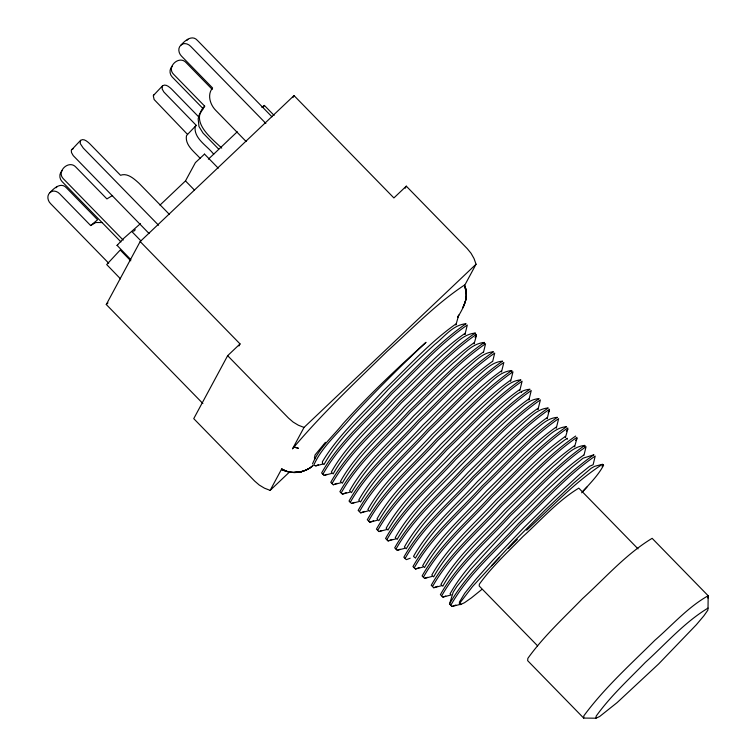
<?xml version="1.0" encoding="UTF-8"?>
<svg xmlns="http://www.w3.org/2000/svg" width="756" height="756" viewBox="0 0 756 756"><rect width="100%" height="100%" fill="white"/><g stroke="black" fill="none" stroke-linecap="round" stroke-linejoin="round"><path stroke-width="1.13" d="M708.022 608.098L708.164 595.747L652.135 538.329C625.845 554.205 605.15 578.104 582.498 598.639C563.711 617.945 543.592 636.372 527.858 658.353L527.65 660.659L583.679 718.077L595.993 718.2L599.621 716.527L617.104 702.617L658.665 663.919L696.323 624.768L703.845 615.856L707.843 610.177L708.022 608.098C684.369 622.396 665.734 643.904 645.35 662.379C628.444 679.757 610.338 696.342 596.172 716.121L595.993 718.2M475.146 334.369L475.184 333.075C461.888 334.313 453.751 346.068 443.989 353.666C427.981 368.342 412.464 383.547 397.193 398.988C375.316 423.265 349.168 445.208 333.131 473.936M476.403 335.655L476.441 334.369C448.554 353.666 425.713 379.654 401.209 402.976C377.603 429.106 349.348 452.712 332.016 483.632L333.273 484.757L341.561 482.593L340.465 481.449C356.501 452.731 382.659 430.778 404.526 406.501C427.178 384.823 448.355 360.839 474.069 342.761L474.078 343.876L476.403 335.655L475.08 337.563M484.275 343.725L484.312 342.43C471.026 343.678 462.889 355.433 453.127 363.031C437.11 377.707 421.593 392.903 406.331 408.353C384.454 432.621 358.306 454.573 342.27 483.292M511.68 371.81L511.717 370.516C498.431 371.763 490.285 383.519 480.532 391.117C464.515 405.792 448.998 420.988 433.736 436.439C411.859 460.706 385.711 482.659 369.675 511.377M414.638 557.493L413.541 556.34C429.578 527.622 455.736 505.669 477.603 481.402C500.255 459.714 521.432 435.73 547.146 417.652L547.155 418.767L549.517 409.261C521.631 428.558 498.79 454.545 474.286 477.868C450.68 504.006 422.424 527.603 405.093 558.523L406.35 559.657L410.196 558.221M567.756 429.276L567.794 427.981C539.897 447.287 517.066 473.265 492.553 496.597C468.947 522.727 440.701 546.333 423.36 577.253L424.617 578.378L432.904 576.214L431.808 575.07C447.854 546.342 474.003 524.399 495.87 500.122C518.522 478.435 539.699 454.45 565.422 436.382L565.431 437.488L567.756 429.276L566.424 431.175M576.885 438.641L576.923 437.346C549.036 456.643 526.195 482.63 501.691 505.962C478.085 532.092 449.829 555.688 432.498 586.609L433.746 587.743L442.043 585.579L440.946 584.426C456.983 555.707 483.131 533.755 505.008 509.487C527.66 487.8 548.837 463.815 574.551 445.738L574.56 446.853L576.885 438.641L575.562 440.54M584.757 446.711L584.794 445.416C571.508 446.654 563.371 458.41 553.609 466.008C537.592 480.684 522.075 495.889 506.813 511.33C484.936 535.607 458.788 557.55 442.751 586.278M120.497 278.851L106.7 264.562L120.223 250.009L130.779 260.829M130.845 259.629L117.057 245.341L123.767 238.329L140.465 223.634M204.441 154.177L195.398 162.625L185.494 180.911L160.007 205.093M261.841 107.371L264.373 105.434L264.09 105.953M583.679 718.077L583.887 715.771C604.422 687.913 630.391 664.552 654.885 640.256C672.282 625.174 687.96 607.096 708.164 595.747L707.956 598.053M289.529 471.999C297.845 473.71 306.237 471.13 312.767 465.847C304.555 473.02 290.691 474.929 281.686 468.937L270.138 490.379L264.468 488.178L259.242 485.031L254.64 481.052L193.744 418.644L227.641 355.689L240.039 343.914L140.172 241.561L294.018 95.587L393.895 197.94L406.293 186.165L467.199 248.582L471.045 253.279L474.031 258.543L476.053 264.222L464.505 285.664C469.703 296.607 463.305 308.004 457.673 317.265L458.722 315.072L455.877 325.014L455.821 324.031C428.841 343.111 406.596 368.361 382.857 391.239C362.058 414.014 338.348 435.097 322.396 461.718L322.5 463.655M312.511 463.957C318.73 448.336 332.564 436.873 342.874 423.88C368.815 394.953 397.174 368.314 426.025 342.317C400.217 366.462 375.269 391.513 351.219 417.406C338.508 432.942 321.999 446.626 313.759 465.214L315.819 465.894L323.549 463.872M483.509 352.211L485.579 343.725C457.682 363.031 434.851 389.009 410.338 412.341C386.741 438.471 358.486 462.067 341.154 492.988L342.402 494.122L350.699 491.958L349.603 490.814C365.639 462.086 391.788 440.143 413.664 415.866C436.316 394.178 457.493 370.194 483.207 352.116M492.638 361.566L494.717 353.09C466.821 372.387 443.98 398.374 419.476 421.697C395.87 447.835 367.624 471.432 350.283 502.353M510.621 381.317L512.984 371.81C485.087 391.117 462.256 417.095 437.743 440.427C414.146 466.556 385.891 490.162 368.55 521.073L369.807 522.207L378.094 520.043L377.008 518.899C393.044 490.172 419.193 468.229 441.069 443.952C463.711 422.264 484.898 398.28 510.612 380.202M449.508 604.044L453.203 592.165L456.898 586.467L470.723 569.249L503.392 533.604L540.909 495.936L571.489 467.567L583.074 458.193L593.933 454.781C566.036 474.078 543.205 500.066 518.692 523.388C495.095 549.517 466.839 573.124 449.508 604.044L450.756 605.169M519.75 390.682L522.112 381.175C494.226 400.472 471.385 426.46 446.881 449.782C423.275 475.921 395.029 499.518 377.688 530.438L378.945 531.572L387.233 529.398L386.136 528.255C402.183 499.536 428.331 477.584 450.198 453.316C472.85 431.629 494.027 407.645 519.741 389.567M583.991 455.188L586.061 446.711C558.164 466.008 535.333 491.995 510.82 515.318C487.223 541.447 458.968 565.053 441.636 595.974L442.884 597.098L451.181 594.934L450.085 593.791C466.121 565.072 492.269 543.12 514.146 518.852C536.788 497.164 557.975 473.18 583.689 455.103M322.878 474.267C340.219 443.347 368.465 419.75 392.071 393.611C416.584 370.289 439.416 344.301 467.312 325.004L464.949 334.511L464.94 333.396C439.217 351.474 418.04 375.458 395.388 397.146C373.521 421.413 347.373 443.366 331.326 472.084L332.423 473.228L324.135 475.401L321.621 472.972C338.953 442.052 367.208 418.455 390.814 392.326C415.318 368.994 438.149 343.007 466.046 323.71C452.759 324.948 444.613 336.704 434.861 344.311C418.843 358.977 403.326 374.182 388.055 389.623C366.188 413.901 340.039 435.853 323.993 464.571M351.398 492.657C371.007 459.128 401.861 433.32 428.123 405.008C442.109 391.221 456.255 377.565 471.007 364.581C477.565 358.835 484.218 352.409 493.451 351.795C465.554 371.092 442.723 397.08 418.21 420.412C394.613 446.541 366.358 470.137 349.026 501.058L351.54 503.487L359.828 501.313L358.731 500.17C374.778 471.451 400.926 449.499 422.793 425.231C445.445 403.543 466.622 379.559 492.345 361.481M360.536 502.022C380.145 468.493 410.99 442.685 437.251 414.373C451.247 400.585 465.394 386.93 480.145 373.946C486.703 368.2 493.347 361.774 502.589 361.16C474.692 380.457 451.861 406.445 427.348 429.767C403.751 455.906 375.496 479.502 358.155 510.423L359.412 511.547M378.803 520.742C398.412 487.214 429.257 461.406 455.518 433.094C469.514 419.306 483.66 405.651 498.412 392.666C504.97 386.921 511.614 380.495 520.856 379.881C492.959 399.177 470.128 425.165 445.615 448.497C422.018 474.626 393.763 498.223 376.431 529.143L377.679 530.277M387.941 530.107C407.55 496.579 438.395 470.771 464.656 442.458C478.652 428.671 492.799 415.016 507.55 402.031C514.108 396.286 520.752 389.86 529.994 389.245C502.097 408.542 479.266 434.53 454.753 457.852C431.147 483.991 402.901 507.588 385.56 538.508L386.817 539.633M397.07 539.463C416.679 505.934 447.533 480.136 473.795 451.823C487.781 438.026 501.927 424.371 516.679 411.396C523.246 405.651 529.89 399.215 539.122 398.601C511.236 417.907 488.395 443.885 463.891 467.217C440.285 493.347 412.029 516.953 394.698 547.873L395.946 548.998M406.208 548.828C425.817 515.299 456.662 489.491 482.923 461.188C496.919 447.391 511.065 433.736 525.817 420.752C532.375 415.006 539.019 408.58 548.261 407.966C520.364 427.263 497.533 453.25 473.02 476.582C449.423 502.712 421.168 526.308 403.827 557.229L405.084 558.363M415.346 558.193C434.955 524.664 465.8 498.856 492.062 470.544C506.057 456.756 520.194 443.101 534.955 430.117C541.513 424.371 548.157 417.945 557.389 417.331C529.502 436.628 506.662 462.615 482.158 485.938C458.552 512.077 430.306 535.673 412.965 566.594L414.222 567.718M424.475 567.548C444.084 534.029 474.938 508.221 501.2 479.909C515.186 466.112 529.332 452.466 544.084 439.482C550.652 433.736 557.295 427.301 566.527 426.696C538.631 445.993 515.8 471.971 491.296 495.303C467.69 521.432 439.434 545.038 422.103 575.959L423.351 577.083M433.613 576.913C449.65 548.194 475.798 526.242 497.675 501.975C520.326 480.287 541.504 456.303 567.217 438.225L567.227 439.34M218.645 149.074L203.024 133.065L198.96 126.488L198.166 118.872L199.074 115.158L204.687 106.152L173.625 74.315C166.131 67.019 179.087 54.886 186.033 62.55L212.228 89.388M202.873 403.515L106.275 304.517L140.172 241.561M292.903 97.647L294.018 95.587M238.934 345.983L240.039 343.914M405.188 188.235L406.293 186.165M476.053 264.222L304.035 427.433L292.487 448.875C321.546 414.193 354.621 383.027 386.996 351.483C412.218 328.765 436.174 303.742 464.562 285.012L466.424 294.254L465.063 286.297L465.583 288.471M602.182 466.546L603.269 464.921L602.352 464.335L594.651 466.31L591.183 468.276L573.492 483.264L545.246 509.96L513.012 542.468L472.651 586.41L460.3 602.428L460.291 604.639L464.477 602.721L471.46 597.826L481.591 589.642M548.157 412.455L549.48 410.555M169.335 214.335L138.915 183.16C134.124 178.87 127.433 172.623 120.525 175.288L89.463 143.46C87.252 141.466 83.595 138.102 80.571 140.37L71.319 150.17L71.489 152.551L73.219 155.604L149.026 233.472M80.571 140.37L80.202 143.489L83.254 148.063L158.562 225.241M199.244 117.435L171.414 88.915C169.202 86.912 165.536 83.566 162.512 85.834L153.27 95.634L154.12 99.508L187.545 134.426L186.467 135.768C184.814 145.284 194.651 151.994 200.075 158.278M162.512 85.834L162.134 88.953L163.863 92.015L196.248 125.364L195.171 126.706C193.649 138.745 207.635 146.012 213.712 154.271M62.115 170.601C59.081 173.455 59.1 178.596 62.02 181.516L120.951 241.92M172.292 66.065C169.249 68.909 169.278 74.06 172.188 76.98L203.251 108.817M204.687 106.152C189.321 121.669 211.585 138.263 221.716 148.1M581.647 492.817C589.378 484.01 598.09 475.656 603.6 465.205L602.352 464.335C574.277 482.611 551.152 507.578 526.648 530.221M325.43 442.326L315.063 454.932L314.383 458.032L315.195 458.656M262.89 107.314L263.589 106.549M271.98 116.811L197.496 40.474C192.137 34.266 184.908 40.654 181.005 45.077C177.528 47.921 178.577 53.289 181.506 56.124L212.568 87.951C206.983 94.642 210.111 104.649 215.696 110.31L246.116 141.485M187.044 40.285L187.942 39.293M50.047 192.544C52.759 189.803 57.239 191.211 59.601 193.725L90.663 225.553L97.6 219.769L66.537 187.942C61.179 181.733 53.95 188.121 50.047 192.544C46.57 195.398 47.619 200.756 50.548 203.591L108.666 263.154M56.076 187.753L56.983 186.77M491.58 565.724L499.65 557.304M187.545 134.426L196.248 125.364M582.838 491.324L586.93 487.081M508.287 548.469L517.35 539.387M208.391 159.176L237.28 131.771M133.623 231.355L135.333 229.729M106.275 304.517L107.985 302.891M270.138 490.379L289.822 471.706M90.663 225.553L95.795 222.51L102.325 222.538M181.005 45.077C183.717 42.327 188.197 43.735 190.559 46.248L265.866 123.426M71.858 149.442L73.389 148.63M153.808 94.897L154.432 94.434M117.766 245.01L117.038 245.483M312.767 465.847C304.158 473.114 291.721 474.229 281.629 469.589L281.686 468.937L284.861 470.497L282.839 470.062M475.184 333.075C447.287 352.372 424.456 378.359 399.943 401.682C376.346 427.82 348.091 451.417 330.75 482.337L332.007 483.462M484.312 342.43C456.426 361.737 433.585 387.715 409.081 411.047C385.475 437.176 357.229 460.782 339.888 491.702L341.145 492.827M511.717 370.516C483.831 389.822 460.99 415.8 436.486 439.132C412.88 465.261 384.624 488.867 367.293 519.788L368.55 520.912M575.666 436.051C547.769 455.348 524.938 481.336 500.425 504.668C476.828 530.797 448.573 554.394 431.232 585.314L432.489 586.448M584.794 445.416C556.907 464.713 534.067 490.701 509.563 514.023C485.957 540.162 457.711 563.759 440.37 594.679L441.627 595.813M315.819 465.894L318.522 464.562M112.625 195.435L106.917 198.913L75.855 167.085C68.909 159.421 55.953 171.555 63.447 178.851L123.2 240.096M324.135 475.401L327.017 474.324M333.273 484.757L337.119 483.32M342.402 494.122L346.248 492.685M351.54 503.487L354.422 502.409M360.669 512.842L368.966 510.678L367.87 509.535C383.906 480.816 410.054 458.864 431.931 434.596C454.583 412.908 475.76 388.924 501.474 370.846L501.483 371.961L503.846 362.455C475.949 381.752 453.118 407.739 428.614 431.062C405.008 457.191 376.753 480.797 359.421 511.717L360.669 512.842L364.515 511.406M369.807 522.207L373.653 520.771M378.945 531.572L381.827 530.495M388.074 540.927L396.371 538.763L395.275 537.62C411.311 508.901 437.459 486.949 459.336 462.681C481.988 440.994 503.165 417.01 528.879 398.932L528.888 400.047L531.251 390.54C503.354 409.837 480.523 435.825 456.01 459.147C432.413 485.276 404.158 508.882 386.826 539.803L388.074 540.927L391.92 539.491M397.212 550.292L405.5 548.128L404.403 546.985C420.449 518.257 446.598 496.314 468.474 472.037C491.117 450.349 512.294 426.365 538.017 408.297L538.026 409.402L540.389 399.896C512.492 419.202 489.661 445.18 465.148 468.512C441.551 494.641 413.296 518.247 395.955 549.158L397.212 550.292L400.094 549.215M415.479 569.013L423.776 566.849L422.68 565.705C438.716 536.987 464.864 515.034 486.741 490.767C509.393 469.079 530.57 445.095 556.284 427.017L556.293 428.132L558.656 418.626C530.759 437.922 507.928 463.91 483.415 487.233C459.818 513.362 431.563 536.968 414.231 567.888L415.479 569.013L419.325 567.586M424.617 578.378L427.499 577.3M433.746 587.743L437.592 586.306M442.884 597.098L445.766 596.021M452.022 606.463L461.094 604.186L459.402 603.959L459.459 602.031L464.713 593.309L476.289 578.831L492.978 560.026L523.738 527.745L555.055 496.909L579.795 474.239L589.727 466.178L593.129 464.751L595.199 456.066C567.302 475.373 544.462 501.351 519.958 524.683C496.352 550.812 468.106 574.418 450.765 605.339L452.022 606.463L455.868 605.027M282.489 469.334L281.629 469.589L288.49 471.839M304.035 427.433L298.365 425.222L293.139 422.075L288.537 418.106L227.641 355.689M264.373 105.434L274.116 115.422M638.045 548.875L578.784 488.14C557.758 500.85 541.202 519.967 523.076 536.391C508.051 551.842 491.958 566.584 479.37 584.161L479.2 586.013L537.629 645.889M204.451 154.035L218.257 168.182M185.494 180.911L194.424 190.058M131.969 231.695L140.899 240.852M521.545 391.41L521.555 392.525M466.329 292.515L465.97 299.688L462.795 307.881C466.282 301.247 467.425 293.489 465.063 286.297L466.329 292.515M301.899 471.64L293.933 472.509L301.899 471.64M297.637 447.892L293.791 447.032L298.393 448.346L297.637 447.892"/></g></svg>
